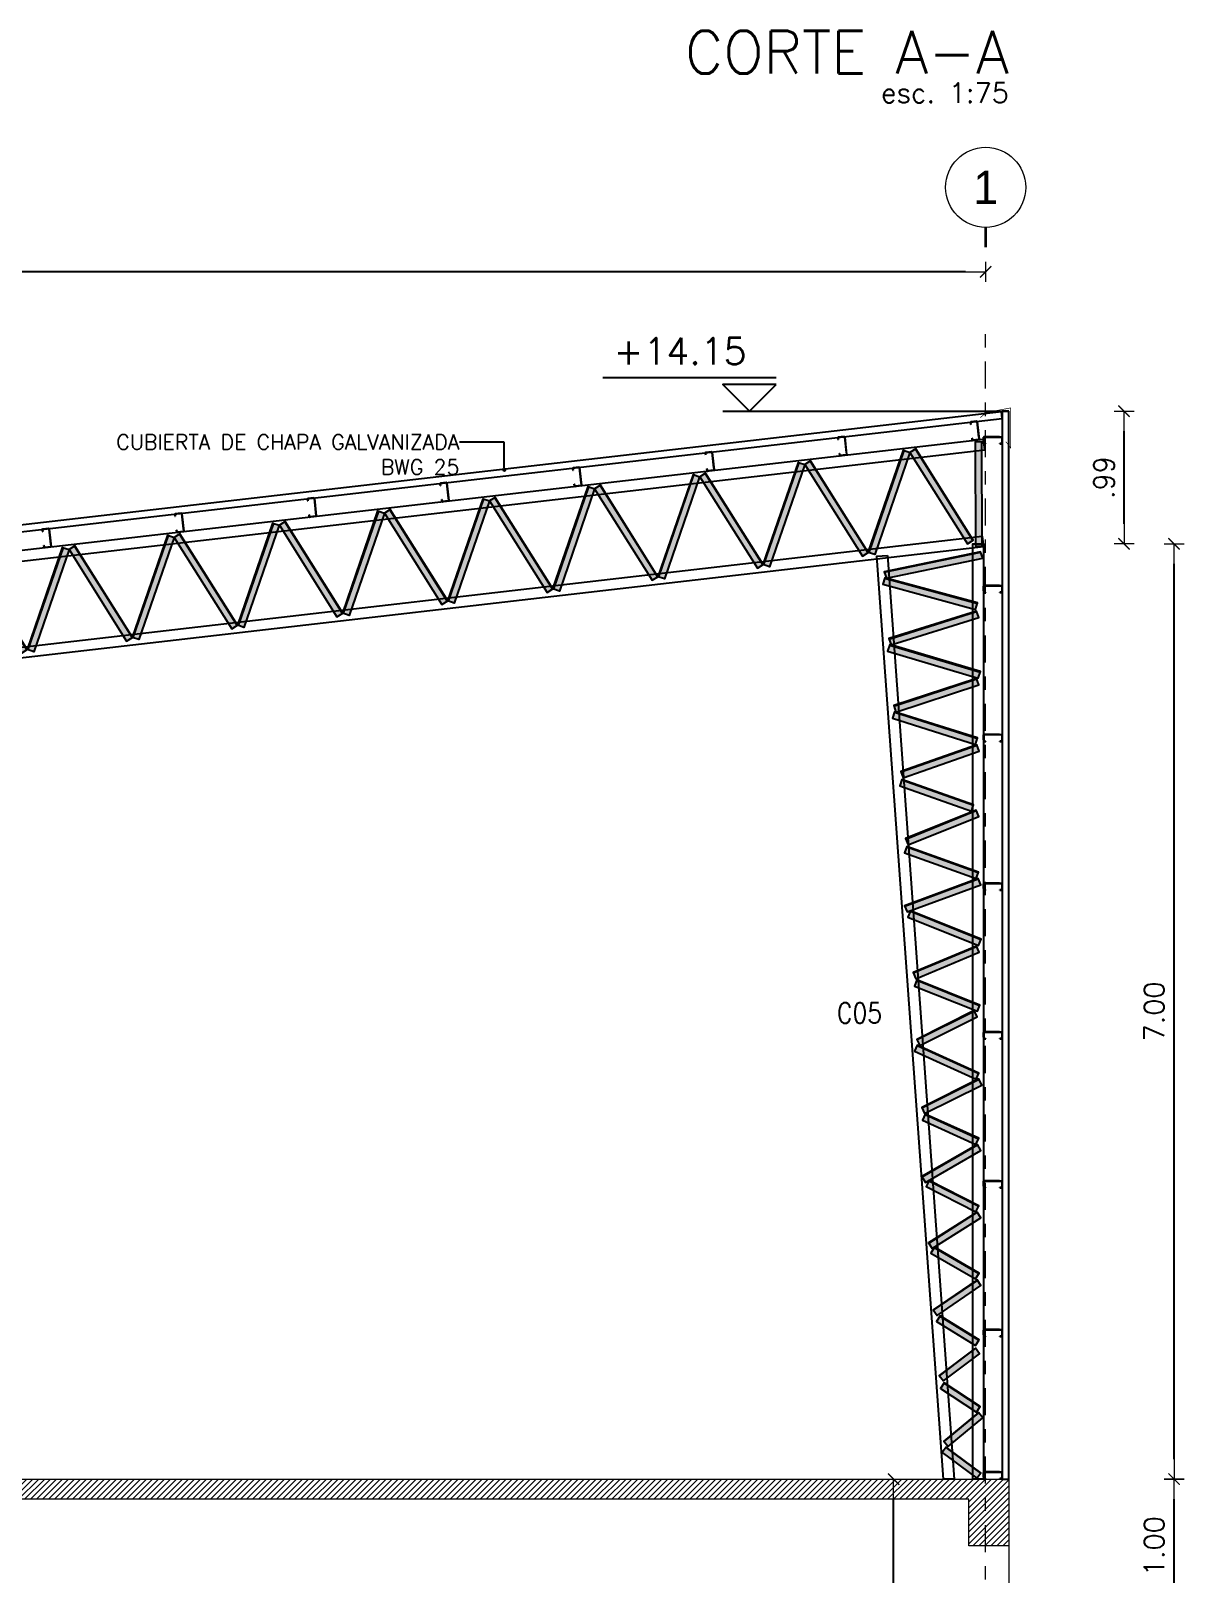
# Model space of a CAD drawing. Header units: metres. Extents: x 177 to 477, y -228 to -48.
# Drawn here: x 320.48 to 329.12, y -115.14 to -103.58 of the extents above; entities that cross this region are included whole.
import ezdxf
from ezdxf import colors
from ezdxf.entities.mleader import LeaderData, LeaderLine
from ezdxf.enums import TextEntityAlignment as Align
from ezdxf.math import Vec2, Vec3

# ---------------------------------------------------------------- set-up
doc = ezdxf.new("R2010")
doc.units = ezdxf.units.M
doc.linetypes.add('CYPE_RAYAPUNTO', pattern=[0.4125, 0.2025, -0.105, 0, -0.105])
for name, color, linetype in [('CHAPA', 6, 'Continuous'), ('ES-Perfil 01', 3, 'Continuous'), ('EST-VISTA 2', 3, 'Continuous'), ('EST-VISTA 3', 1, 'Continuous'), ('LEYENDAS', 160, 'Continuous')]:
    doc.layers.add(name, color=color, linetype=linetype)
for name, color, linetype, lineweight in [('COTAS', 160, 'Continuous', 0), ('EST_EJES', 160, 'Continuous', 0), ('H-EST', 251, 'Continuous', 0), ('OT_SECCION_EDIFICIO', 5, 'Continuous', 9)]:
    doc.layers.add(name, color=color, linetype=linetype, lineweight=lineweight)
doc.layers.add('H-BLANCO', color=7, linetype='Continuous', lineweight=0, true_color=0xffffff)
doc.styles.get("Standard").update_dxf_attribs({"font": 'romans.shx'})
doc.styles.add('TX-100', font='romans.shx', dxfattribs={"height": 0.16})
doc.styles.add('TX-LOCAL50', font='GOTHIC.TTF', dxfattribs={"height": 0.125})
doc.dimstyles.new('COTA_1-75', dxfattribs={"dimscale": 0.75, "dimtxt": 0.2, "dimasz": 0.2, "dimexe": 0, "dimexo": 0.7, "dimgap": 0.1, "dimtad": 1, "dimzin": 4, "dimdsep": 46, "dimtxsty": 'Standard', "dimblk1": 'COTA_N', "dimblk2": 'COTA_N', "dimsah": 1, "dimcen": 2, "dimse1": 1, "dimse2": 1, "dimclrd": 256, "dimclre": 256, "dimclrt": 256, "dimadec": 0, "dimazin": 0, "dimtfac": 1, "dimtix": 1, "dimtmove": 2, "dimatfit": 3, "dimldrblk": 'COTA_N', "dimfxl": 0, "dimtolj": 1, "dimtzin": 0, "dimarcsym": 0})

# ---------------------------------------------------------------- blocks, each defined once
blk = doc.blocks.new('160x60x20x2.5')
at = {"layer": 'ES-Perfil 01'}
for p, q in [((0, -0.075), (0, 0.075)), ((0, 0.056), (0, -0.075)), ((0.0025, -0.075), (0.0025, 0.075)), ((0.005, 0.08), (0.055, 0.08)), ((0.005, 0.0775), (0.055, 0.0775)), ((0.0575, 0.075), (0.0575, 0.06)), ((0.06, 0.06), (0.0575, 0.06)), ((0.06, 0.06), (0.06, 0.075)), ((0.06, 0.075), (0.06, 0.06)), ((0.005, -0.0775), (0.055, -0.0775)), ((0.005, -0.0775), (0.055, -0.0775)), ((0.046, -0.08), (0.005, -0.08)), ((0.005, -0.08), (0.055, -0.08)), ((0.0575, -0.075), (0.0575, -0.06)), ((0.0575, -0.075), (0.0575, -0.06)), ((0.0575, -0.075), (0.0575, -0.06)), ((0.06, -0.06), (0.0575, -0.06)), ((0.06, -0.075), (0.06, -0.06))]:
    blk.add_line(p, q, dxfattribs=at)
for centre, radius, start, end in [((0.005, 0.075), 0.005, 90, 180), ((0.005, 0.075), 0.0025, 90, 180), ((0.055, 0.075), 0.005, 0, 90), ((0.055, 0.075), 0.0025, 0, 90), ((0.005, -0.075), 0.005, 180, 270), ((0.005, -0.075), 0.0025, 180, 270), ((0.055, -0.075), 0.0025, 270, 0), ((0.055, -0.075), 0.005, 270, 0)]:
    blk.add_arc(centre, radius, start, end, dxfattribs=at)
blk = doc.blocks.new('VIGA RET')
at = {"layer": 'H-BLANCO'}
h = blk.add_hatch(color=256, dxfattribs=at)
h.dxf.hatch_style = 1
h.paths.add_polyline_path([(8.521, 0.01), (8.419, 0.79), (8.369, 0.783), (8.47, 0.003)])
h.paths.add_polyline_path([(8.191, 0.058), (8.315, 0.761), (8.365, 0.752), (8.241, 0.049)])
h.paths.add_polyline_path([(7.399, 0.058), (7.749, 0.788), (7.794, 0.766), (7.444, 0.036)])
h.paths.add_polyline_path([(8.191, 0.058), (7.841, 0.788), (7.795, 0.766), (8.145, 0.036)])
h.paths.add_polyline_path([(6.606, 0.058), (6.956, 0.788), (7.002, 0.766), (6.652, 0.036)])
h.paths.add_polyline_path([(7.398, 0.058), (7.048, 0.788), (7.002, 0.766), (7.352, 0.036)])
h.paths.add_polyline_path([(5.813, 0.058), (6.163, 0.788), (6.209, 0.766), (5.859, 0.036)])
h.paths.add_polyline_path([(6.605, 0.058), (6.255, 0.788), (6.209, 0.766), (6.559, 0.036)])
h.paths.add_polyline_path([(5.02, 0.058), (5.37, 0.788), (5.416, 0.766), (5.066, 0.036)])
h.paths.add_polyline_path([(5.812, 0.058), (5.462, 0.788), (5.417, 0.766), (5.767, 0.036)])
h.paths.add_polyline_path([(4.228, 0.058), (4.578, 0.788), (4.624, 0.766), (4.274, 0.036)])
h.paths.add_polyline_path([(5.02, 0.058), (4.67, 0.788), (4.624, 0.766), (4.974, 0.036)])
h.paths.add_polyline_path([(3.435, 0.058), (3.785, 0.788), (3.831, 0.766), (3.481, 0.036)])
h.paths.add_polyline_path([(4.227, 0.058), (3.877, 0.788), (3.831, 0.766), (4.181, 0.036)])
h.paths.add_polyline_path([(2.642, 0.058), (2.992, 0.788), (3.038, 0.766), (2.688, 0.036)])
h.paths.add_polyline_path([(3.434, 0.058), (3.084, 0.788), (3.038, 0.766), (3.388, 0.036)])
h.paths.add_polyline_path([(1.85, 0.058), (2.2, 0.788), (2.245, 0.766), (1.895, 0.036)])
h.paths.add_polyline_path([(2.641, 0.058), (2.291, 0.788), (2.246, 0.766), (2.596, 0.036)])
h.paths.add_polyline_path([(1.057, 0.058), (1.407, 0.788), (1.453, 0.766), (1.103, 0.036)])
h.paths.add_polyline_path([(1.849, 0.058), (1.499, 0.788), (1.453, 0.766), (1.803, 0.036)])
h.paths.add_polyline_path([(0.264, 0.058), (0.614, 0.788), (0.66, 0.766), (0.31, 0.036)])
h.paths.add_polyline_path([(1.056, 0.058), (0.706, 0.788), (0.66, 0.766), (1.01, 0.036)])
h.paths.add_polyline_path([(-0.529, 0.058), (-0.179, 0.788), (-0.133, 0.766), (-0.483, 0.036)])
h.paths.add_polyline_path([(0.263, 0.058), (-0.087, 0.788), (-0.133, 0.766), (0.217, 0.036)])
h.paths.add_polyline_path([(-1.321, 0.058), (-0.971, 0.788), (-0.926, 0.766), (-1.276, 0.036)])
h.paths.add_polyline_path([(-0.529, 0.058), (-0.879, 0.788), (-0.925, 0.766), (-0.575, 0.036)])
h.paths.add_polyline_path([(-2.114, 0.058), (-1.764, 0.788), (-1.718, 0.766), (-2.068, 0.036)])
h.paths.add_polyline_path([(-1.322, 0.058), (-1.672, 0.788), (-1.718, 0.766), (-1.368, 0.036)])
h.paths.add_polyline_path([(-2.907, 0.058), (-2.557, 0.788), (-2.511, 0.766), (-2.861, 0.036)])
h.paths.add_polyline_path([(-2.115, 0.058), (-2.465, 0.788), (-2.511, 0.766), (-2.161, 0.036)])
h.paths.add_polyline_path([(-3.7, 0.058), (-3.35, 0.788), (-3.304, 0.766), (-3.654, 0.036)])
h.paths.add_polyline_path([(-2.908, 0.058), (-3.258, 0.788), (-3.303, 0.766), (-2.953, 0.036)])
h.paths.add_polyline_path([(-4.492, 0.058), (-4.142, 0.788), (-4.096, 0.766), (-4.446, 0.036)])
h.paths.add_polyline_path([(-3.7, 0.058), (-4.05, 0.788), (-4.096, 0.766), (-3.746, 0.036)])
h.paths.add_polyline_path([(-5.285, 0.058), (-4.935, 0.788), (-4.889, 0.766), (-5.239, 0.036)])
h.paths.add_polyline_path([(-4.493, 0.058), (-4.843, 0.788), (-4.889, 0.766), (-4.539, 0.036)])
h.paths.add_polyline_path([(-6.078, 0.058), (-5.728, 0.788), (-5.682, 0.766), (-6.032, 0.036)])
h.paths.add_polyline_path([(-5.286, 0.058), (-5.636, 0.788), (-5.682, 0.766), (-5.332, 0.036)])
h.paths.add_polyline_path([(-6.87, 0.058), (-6.52, 0.788), (-6.475, 0.766), (-6.825, 0.036)])
h.paths.add_polyline_path([(-6.079, 0.058), (-6.429, 0.788), (-6.474, 0.766), (-6.124, 0.036)])
h.paths.add_polyline_path([(-7.663, 0.058), (-7.313, 0.788), (-7.267, 0.766), (-7.617, 0.036)])
h.paths.add_polyline_path([(-6.871, 0.058), (-7.221, 0.788), (-7.267, 0.766), (-6.917, 0.036)])
h.paths.add_polyline_path([(-8.456, 0.058), (-8.106, 0.788), (-8.06, 0.766), (-8.41, 0.036)])
h.paths.add_polyline_path([(-7.664, 0.058), (-8.014, 0.788), (-8.06, 0.766), (-7.71, 0.036)])
h.paths.add_polyline_path([(-8.518, 0.006), (-8.605, 0.782), (-8.554, 0.787), (-8.468, 0.012)])
at = {"layer": 'EST-VISTA 2', "color": 2}
for points in [[(-8.601, 0.782), (-8.515, 0.007), (-8.518, 0.006), (-8.605, 0.782)], [(-8.103, 0.786), (-8.453, 0.057), (-8.456, 0.058), (-8.106, 0.788)], [(-8.017, 0.786), (-7.667, 0.057), (-7.664, 0.058), (-8.014, 0.788)], [(-7.31, 0.786), (-7.66, 0.057), (-7.663, 0.058), (-7.313, 0.788)], [(-7.224, 0.786), (-6.874, 0.057), (-6.871, 0.058), (-7.221, 0.788)], [(-6.518, 0.786), (-6.868, 0.057), (-6.87, 0.058), (-6.52, 0.788)], [(-6.431, 0.786), (-6.081, 0.057), (-6.079, 0.058), (-6.429, 0.788)], [(-5.725, 0.786), (-6.075, 0.057), (-6.078, 0.058), (-5.728, 0.788)], [(-5.639, 0.786), (-5.289, 0.057), (-5.286, 0.058), (-5.636, 0.788)], [(-4.932, 0.786), (-5.282, 0.057), (-5.285, 0.058), (-4.935, 0.788)], [(-4.846, 0.786), (-4.496, 0.057), (-4.493, 0.058), (-4.843, 0.788)], [(-4.139, 0.786), (-4.489, 0.057), (-4.492, 0.058), (-4.142, 0.788)], [(-4.053, 0.786), (-3.703, 0.057), (-3.7, 0.058), (-4.05, 0.788)], [(-3.347, 0.786), (-3.697, 0.057), (-3.7, 0.058), (-3.35, 0.788)], [(-3.261, 0.786), (-2.911, 0.057), (-2.908, 0.058), (-3.258, 0.788)], [(-2.554, 0.786), (-2.904, 0.057), (-2.907, 0.058), (-2.557, 0.788)], [(-2.468, 0.786), (-2.118, 0.057), (-2.115, 0.058), (-2.465, 0.788)], [(-1.761, 0.786), (-2.111, 0.057), (-2.114, 0.058), (-1.764, 0.788)], [(-1.675, 0.786), (-1.325, 0.057), (-1.322, 0.058), (-1.672, 0.788)], [(-0.968, 0.786), (-1.318, 0.057), (-1.321, 0.058), (-0.971, 0.788)], [(-0.882, 0.786), (-0.532, 0.057), (-0.529, 0.058), (-0.879, 0.788)], [(-0.176, 0.786), (-0.526, 0.057), (-0.529, 0.058), (-0.179, 0.788)], [(-0.09, 0.786), (0.26, 0.057), (0.263, 0.058), (-0.087, 0.788)], [(0.617, 0.786), (0.267, 0.057), (0.264, 0.058), (0.614, 0.788)], [(0.703, 0.786), (1.053, 0.057), (1.056, 0.058), (0.706, 0.788)], [(1.41, 0.786), (1.06, 0.057), (1.057, 0.058), (1.407, 0.788)], [(1.496, 0.786), (1.846, 0.057), (1.849, 0.058), (1.499, 0.788)], [(2.202, 0.786), (1.852, 0.057), (1.85, 0.058), (2.2, 0.788)], [(2.289, 0.786), (2.639, 0.057), (2.641, 0.058), (2.291, 0.788)], [(2.995, 0.786), (2.645, 0.057), (2.642, 0.058), (2.992, 0.788)], [(3.081, 0.786), (3.431, 0.057), (3.434, 0.058), (3.084, 0.788)], [(3.788, 0.786), (3.438, 0.057), (3.435, 0.058), (3.785, 0.788)], [(3.874, 0.786), (4.224, 0.057), (4.227, 0.058), (3.877, 0.788)], [(4.581, 0.786), (4.231, 0.057), (4.228, 0.058), (4.578, 0.788)], [(4.667, 0.786), (5.017, 0.057), (5.02, 0.058), (4.67, 0.788)], [(5.373, 0.786), (5.023, 0.057), (5.02, 0.058), (5.37, 0.788)], [(5.459, 0.786), (5.809, 0.057), (5.812, 0.058), (5.462, 0.788)], [(6.166, 0.786), (5.816, 0.057), (5.813, 0.058), (6.163, 0.788)], [(6.252, 0.786), (6.602, 0.057), (6.605, 0.058), (6.255, 0.788)], [(6.959, 0.786), (6.609, 0.057), (6.606, 0.058), (6.956, 0.788)], [(7.045, 0.786), (7.395, 0.057), (7.398, 0.058), (7.048, 0.788)], [(7.752, 0.786), (7.402, 0.057), (7.399, 0.058), (7.749, 0.788)], [(7.838, 0.786), (8.188, 0.057), (8.191, 0.058), (7.841, 0.788)], [(8.319, 0.761), (8.195, 0.058), (8.191, 0.058), (8.315, 0.761)], [(8.416, 0.789), (8.518, 0.01), (8.521, 0.01), (8.419, 0.79)]]:
    blk.add_lwpolyline(points, close=True, dxfattribs=at)
at = {"layer": 'EST-VISTA 3'}
for points in [[(-8.619, 0.8), (8.434, 0.8), (8.434, 0.72), (-8.619, 0.72)], [(-8.518, 0.006), (-8.605, 0.782), (-8.554, 0.787), (-8.468, 0.012)], [(-8.456, 0.058), (-8.106, 0.788), (-8.06, 0.766), (-8.41, 0.036)], [(-7.664, 0.058), (-8.014, 0.788), (-8.06, 0.766), (-7.71, 0.036)], [(-7.663, 0.058), (-7.313, 0.788), (-7.267, 0.766), (-7.617, 0.036)], [(-6.871, 0.058), (-7.221, 0.788), (-7.267, 0.766), (-6.917, 0.036)], [(-6.87, 0.058), (-6.52, 0.788), (-6.475, 0.766), (-6.825, 0.036)], [(-6.079, 0.058), (-6.429, 0.788), (-6.474, 0.766), (-6.124, 0.036)], [(-6.078, 0.058), (-5.728, 0.788), (-5.682, 0.766), (-6.032, 0.036)], [(-5.286, 0.058), (-5.636, 0.788), (-5.682, 0.766), (-5.332, 0.036)], [(-5.285, 0.058), (-4.935, 0.788), (-4.889, 0.766), (-5.239, 0.036)], [(-4.493, 0.058), (-4.843, 0.788), (-4.889, 0.766), (-4.539, 0.036)], [(-4.492, 0.058), (-4.142, 0.788), (-4.096, 0.766), (-4.446, 0.036)], [(-3.7, 0.058), (-4.05, 0.788), (-4.096, 0.766), (-3.746, 0.036)], [(-3.7, 0.058), (-3.35, 0.788), (-3.304, 0.766), (-3.654, 0.036)], [(-2.908, 0.058), (-3.258, 0.788), (-3.303, 0.766), (-2.953, 0.036)], [(-2.907, 0.058), (-2.557, 0.788), (-2.511, 0.766), (-2.861, 0.036)], [(-2.115, 0.058), (-2.465, 0.788), (-2.511, 0.766), (-2.161, 0.036)], [(-2.114, 0.058), (-1.764, 0.788), (-1.718, 0.766), (-2.068, 0.036)], [(-1.322, 0.058), (-1.672, 0.788), (-1.718, 0.766), (-1.368, 0.036)], [(-1.321, 0.058), (-0.971, 0.788), (-0.926, 0.766), (-1.276, 0.036)], [(-0.529, 0.058), (-0.879, 0.788), (-0.925, 0.766), (-0.575, 0.036)], [(-0.529, 0.058), (-0.179, 0.788), (-0.133, 0.766), (-0.483, 0.036)], [(0.263, 0.058), (-0.087, 0.788), (-0.133, 0.766), (0.217, 0.036)], [(0.264, 0.058), (0.614, 0.788), (0.66, 0.766), (0.31, 0.036)], [(1.056, 0.058), (0.706, 0.788), (0.66, 0.766), (1.01, 0.036)], [(1.057, 0.058), (1.407, 0.788), (1.453, 0.766), (1.103, 0.036)], [(1.849, 0.058), (1.499, 0.788), (1.453, 0.766), (1.803, 0.036)], [(1.85, 0.058), (2.2, 0.788), (2.245, 0.766), (1.895, 0.036)], [(2.641, 0.058), (2.291, 0.788), (2.246, 0.766), (2.596, 0.036)], [(2.642, 0.058), (2.992, 0.788), (3.038, 0.766), (2.688, 0.036)], [(3.434, 0.058), (3.084, 0.788), (3.038, 0.766), (3.388, 0.036)], [(3.435, 0.058), (3.785, 0.788), (3.831, 0.766), (3.481, 0.036)], [(4.227, 0.058), (3.877, 0.788), (3.831, 0.766), (4.181, 0.036)], [(4.228, 0.058), (4.578, 0.788), (4.624, 0.766), (4.274, 0.036)], [(5.02, 0.058), (4.67, 0.788), (4.624, 0.766), (4.974, 0.036)], [(5.02, 0.058), (5.37, 0.788), (5.416, 0.766), (5.066, 0.036)], [(5.812, 0.058), (5.462, 0.788), (5.417, 0.766), (5.767, 0.036)], [(5.813, 0.058), (6.163, 0.788), (6.209, 0.766), (5.859, 0.036)], [(6.605, 0.058), (6.255, 0.788), (6.209, 0.766), (6.559, 0.036)], [(6.606, 0.058), (6.956, 0.788), (7.002, 0.766), (6.652, 0.036)], [(7.398, 0.058), (7.048, 0.788), (7.002, 0.766), (7.352, 0.036)], [(7.399, 0.058), (7.749, 0.788), (7.794, 0.766), (7.444, 0.036)], [(8.191, 0.058), (7.841, 0.788), (7.795, 0.766), (8.145, 0.036)], [(8.191, 0.058), (8.315, 0.761), (8.365, 0.752), (8.241, 0.049)], [(8.521, 0.01), (8.419, 0.79), (8.369, 0.783), (8.47, 0.003)], [(-8.526, 0), (8.526, 0), (8.526, 0.08), (-8.526, 0.08)]]:
    blk.add_lwpolyline(points, close=True, dxfattribs=at)
blk = doc.blocks.new('col ret alta')
at = {"layer": 'H-BLANCO'}
h = blk.add_hatch(color=256, dxfattribs=at)
h.dxf.hatch_style = 1
h.paths.add_polyline_path([(0.594, 6.792), (-0.129, 6.941), (-0.128, 6.944), (0.595, 6.795)])
h.paths.add_polyline_path([(-0.128, 6.944), (0.595, 6.795), (0.578, 6.747), (-0.145, 6.896)])
h.paths.add_polyline_path([(0.591, 6.747), (-0.104, 6.558), (-0.105, 6.561), (0.59, 6.75)], flags=17)
h.paths.add_polyline_path([(-0.105, 6.561), (0.59, 6.75), (0.605, 6.701), (-0.089, 6.512)])
h.paths.add_polyline_path([(0.558, 6.291), (-0.098, 6.497), (-0.097, 6.5), (0.559, 6.294)])
h.paths.add_polyline_path([(-0.097, 6.5), (0.559, 6.294), (0.542, 6.247), (-0.114, 6.453)])
h.paths.add_polyline_path([(0.554, 6.246), (-0.126, 6.044), (-0.127, 6.047), (0.553, 6.249)], flags=17)
h.paths.add_polyline_path([(-0.127, 6.047), (0.553, 6.249), (0.569, 6.201), (-0.111, 5.998)])
h.paths.add_polyline_path([(0.522, 5.789), (-0.099, 5.993), (-0.098, 5.996), (0.523, 5.792)])
h.paths.add_polyline_path([(-0.098, 5.996), (0.523, 5.792), (0.506, 5.744), (-0.115, 5.948)])
h.paths.add_polyline_path([(0.518, 5.743), (-0.104, 5.547), (-0.105, 5.55), (0.517, 5.746)], flags=17)
h.paths.add_polyline_path([(-0.105, 5.55), (0.517, 5.746), (0.533, 5.698), (-0.09, 5.502)])
h.paths.add_polyline_path([(0.468, 5.296), (-0.103, 5.495), (-0.101, 5.499), (0.469, 5.299)])
h.paths.add_polyline_path([(-0.101, 5.499), (0.469, 5.299), (0.452, 5.251), (-0.118, 5.451)])
h.paths.add_polyline_path([(0.462, 5.237), (-0.075, 5.046), (-0.076, 5.049), (0.461, 5.24)], flags=17)
h.paths.add_polyline_path([(-0.076, 5.049), (0.461, 5.24), (0.478, 5.192), (-0.059, 5.001)])
h.paths.add_polyline_path([(0.433, 4.793), (-0.096, 5.006), (-0.095, 5.009), (0.434, 4.796)])
h.paths.add_polyline_path([(-0.095, 5.009), (0.434, 4.796), (0.415, 4.749), (-0.114, 4.962)])
h.paths.add_polyline_path([(0.425, 4.734), (-0.111, 4.543), (-0.113, 4.546), (0.424, 4.737)], flags=17)
h.paths.add_polyline_path([(-0.113, 4.546), (0.424, 4.737), (0.441, 4.689), (-0.095, 4.498)])
h.paths.add_polyline_path([(0.44, 4.291), (-0.111, 4.494), (-0.11, 4.497), (0.441, 4.294)])
h.paths.add_polyline_path([(-0.11, 4.497), (0.441, 4.294), (0.422, 4.247), (-0.129, 4.45)])
h.paths.add_polyline_path([(0.398, 4.253), (-0.131, 4.041), (-0.132, 4.044), (0.397, 4.256)], flags=17)
h.paths.add_polyline_path([(-0.132, 4.044), (0.397, 4.256), (0.416, 4.209), (-0.113, 3.997)])
h.paths.add_polyline_path([(0.377, 3.79), (-0.098, 3.989), (-0.097, 3.992), (0.378, 3.793)])
h.paths.add_polyline_path([(-0.097, 3.992), (0.378, 3.793), (0.358, 3.746), (-0.117, 3.946)])
h.paths.add_polyline_path([(0.35, 3.737), (-0.121, 3.547), (-0.123, 3.55), (0.349, 3.739)], flags=17)
h.paths.add_polyline_path([(-0.123, 3.55), (0.349, 3.739), (0.368, 3.692), (-0.104, 3.503)])
h.paths.add_polyline_path([(0.348, 3.291), (-0.081, 3.505), (-0.079, 3.508), (0.35, 3.293)])
h.paths.add_polyline_path([(-0.079, 3.508), (0.35, 3.293), (0.327, 3.248), (-0.102, 3.462)])
h.paths.add_polyline_path([(0.348, 3.247), (-0.115, 3.037), (-0.116, 3.04), (0.347, 3.25)], flags=17)
h.paths.add_polyline_path([(-0.116, 3.04), (0.347, 3.25), (0.368, 3.204), (-0.095, 2.994)])
h.paths.add_polyline_path([(0.312, 2.78), (-0.117, 2.994), (-0.116, 2.997), (0.313, 2.783)])
h.paths.add_polyline_path([(-0.116, 2.997), (0.313, 2.783), (0.291, 2.737), (-0.138, 2.951)])
h.paths.add_polyline_path([(0.287, 2.73), (-0.113, 2.549), (-0.114, 2.552), (0.286, 2.733)], flags=17)
h.paths.add_polyline_path([(-0.114, 2.552), (0.286, 2.733), (0.307, 2.687), (-0.093, 2.505)])
h.paths.add_polyline_path([(0.309, 2.263), (-0.106, 2.502), (-0.105, 2.505), (0.311, 2.266)])
h.paths.add_polyline_path([(-0.105, 2.505), (0.311, 2.266), (0.285, 2.222), (-0.13, 2.461)])
h.paths.add_polyline_path([(0.259, 2.233), (-0.114, 2.043), (-0.115, 2.046), (0.257, 2.236)], flags=17)
h.paths.add_polyline_path([(-0.115, 2.046), (0.257, 2.236), (0.28, 2.19), (-0.092, 2.001)])
h.paths.add_polyline_path([(0.26, 1.768), (-0.103, 1.998), (-0.102, 2), (0.262, 1.77)])
h.paths.add_polyline_path([(-0.102, 2), (0.262, 1.77), (0.235, 1.727), (-0.129, 1.957)])
h.paths.add_polyline_path([(0.22, 1.734), (-0.115, 1.54), (-0.117, 1.543), (0.218, 1.737)], flags=17)
h.paths.add_polyline_path([(-0.117, 1.543), (0.218, 1.737), (0.244, 1.693), (-0.091, 1.499)])
h.paths.add_polyline_path([(0.224, 1.265), (-0.105, 1.488), (-0.103, 1.491), (0.226, 1.268)])
h.paths.add_polyline_path([(-0.103, 1.491), (0.226, 1.268), (0.198, 1.226), (-0.131, 1.449)])
h.paths.add_polyline_path([(0.177, 1.22), (-0.116, 1.041), (-0.117, 1.044), (0.176, 1.223)], flags=17)
h.paths.add_polyline_path([(-0.117, 1.044), (0.176, 1.223), (0.202, 1.179), (-0.091, 1)])
h.paths.add_polyline_path([(0.179, 0.774), (-0.091, 0.977), (-0.089, 0.98), (0.181, 0.777)])
h.paths.add_polyline_path([(-0.089, 0.98), (0.181, 0.777), (0.151, 0.736), (-0.119, 0.939)])
h.paths.add_polyline_path([(0.146, 0.718), (-0.124, 0.54), (-0.126, 0.543), (0.144, 0.721)], flags=17)
h.paths.add_polyline_path([(-0.126, 0.543), (0.144, 0.721), (0.172, 0.678), (-0.098, 0.501)])
h.paths.add_polyline_path([(0.146, 0.281), (-0.114, 0.496), (-0.112, 0.498), (0.148, 0.283)])
h.paths.add_polyline_path([(-0.112, 0.498), (0.148, 0.283), (0.115, 0.244), (-0.145, 0.459)])
h.paths.add_polyline_path([(0.132, 0.236), (-0.128, 0.044), (-0.129, 0.046), (0.13, 0.239)])
h.paths.add_polyline_path([(-0.129, 0.046), (0.13, 0.239), (0.16, 0.198), (-0.099, 0.006)])
blk.add_line((0.166, 0.757), (0.166, 0.757))
at = {"layer": 'EST-VISTA 2', "color": 2}
for points in [[(0.594, 6.792), (-0.129, 6.941), (-0.128, 6.944), (0.595, 6.795)], [(0.591, 6.747), (-0.104, 6.558), (-0.105, 6.561), (0.59, 6.75)], [(0.558, 6.291), (-0.098, 6.497), (-0.097, 6.5), (0.559, 6.294)], [(0.554, 6.246), (-0.126, 6.044), (-0.127, 6.047), (0.553, 6.249)], [(0.522, 5.789), (-0.099, 5.993), (-0.098, 5.996), (0.523, 5.792)], [(0.518, 5.743), (-0.104, 5.547), (-0.105, 5.55), (0.517, 5.746)], [(0.468, 5.296), (-0.103, 5.495), (-0.101, 5.499), (0.469, 5.299)], [(0.462, 5.237), (-0.075, 5.046), (-0.076, 5.049), (0.461, 5.24)], [(0.433, 4.793), (-0.096, 5.006), (-0.095, 5.009), (0.434, 4.796)], [(0.425, 4.734), (-0.111, 4.543), (-0.113, 4.546), (0.424, 4.737)], [(0.44, 4.291), (-0.111, 4.494), (-0.11, 4.497), (0.441, 4.294)], [(0.398, 4.253), (-0.131, 4.041), (-0.132, 4.044), (0.397, 4.256)], [(0.377, 3.79), (-0.098, 3.989), (-0.097, 3.992), (0.378, 3.793)], [(0.35, 3.737), (-0.121, 3.547), (-0.123, 3.55), (0.349, 3.739)], [(0.348, 3.291), (-0.081, 3.505), (-0.079, 3.508), (0.35, 3.293)], [(0.348, 3.247), (-0.115, 3.037), (-0.116, 3.04), (0.347, 3.25)], [(0.312, 2.78), (-0.117, 2.994), (-0.116, 2.997), (0.313, 2.783)], [(0.287, 2.73), (-0.113, 2.549), (-0.114, 2.552), (0.286, 2.733)], [(0.309, 2.263), (-0.106, 2.502), (-0.105, 2.505), (0.311, 2.266)], [(0.259, 2.233), (-0.114, 2.043), (-0.115, 2.046), (0.257, 2.236)], [(0.26, 1.768), (-0.103, 1.998), (-0.102, 2), (0.262, 1.77)], [(0.22, 1.734), (-0.115, 1.54), (-0.117, 1.543), (0.218, 1.737)], [(0.224, 1.265), (-0.105, 1.488), (-0.103, 1.491), (0.226, 1.268)], [(0.177, 1.22), (-0.116, 1.041), (-0.117, 1.044), (0.176, 1.223)], [(0.179, 0.774), (-0.091, 0.977), (-0.089, 0.98), (0.181, 0.777)], [(0.146, 0.718), (-0.124, 0.54), (-0.126, 0.543), (0.144, 0.721)], [(0.146, 0.281), (-0.114, 0.496), (-0.112, 0.498), (0.148, 0.283)], [(0.132, 0.236), (-0.128, 0.044), (-0.129, 0.046), (0.13, 0.239)]]:
    blk.add_lwpolyline(points, close=True, dxfattribs=at)
at = {"layer": 'EST-VISTA 3'}
for points in [[(-0.15, 7.003), (-0.15, 0), (-0.07, 0), (-0.07, 7.003)], [(-0.128, 6.944), (0.595, 6.795), (0.578, 6.747), (-0.145, 6.896)], [(0.57, 6.917), (0.07, 0), (0.15, 0), (0.65, 6.911)], [(-0.105, 6.561), (0.59, 6.75), (0.605, 6.701), (-0.089, 6.512)], [(-0.097, 6.5), (0.559, 6.294), (0.542, 6.247), (-0.114, 6.453)], [(-0.127, 6.047), (0.553, 6.249), (0.569, 6.201), (-0.111, 5.998)], [(-0.098, 5.996), (0.523, 5.792), (0.506, 5.744), (-0.115, 5.948)], [(-0.105, 5.55), (0.517, 5.746), (0.533, 5.698), (-0.09, 5.502)], [(-0.101, 5.499), (0.469, 5.299), (0.452, 5.251), (-0.118, 5.451)], [(-0.076, 5.049), (0.461, 5.24), (0.478, 5.192), (-0.059, 5.001)], [(-0.095, 5.009), (0.434, 4.796), (0.415, 4.749), (-0.114, 4.962)], [(-0.113, 4.546), (0.424, 4.737), (0.441, 4.689), (-0.095, 4.498)], [(-0.11, 4.497), (0.441, 4.294), (0.422, 4.247), (-0.129, 4.45)], [(-0.132, 4.044), (0.397, 4.256), (0.416, 4.209), (-0.113, 3.997)], [(-0.097, 3.992), (0.378, 3.793), (0.358, 3.746), (-0.117, 3.946)], [(-0.123, 3.55), (0.349, 3.739), (0.368, 3.692), (-0.104, 3.503)], [(-0.079, 3.508), (0.35, 3.293), (0.327, 3.248), (-0.102, 3.462)], [(-0.116, 3.04), (0.347, 3.25), (0.368, 3.204), (-0.095, 2.994)], [(-0.116, 2.997), (0.313, 2.783), (0.291, 2.737), (-0.138, 2.951)], [(-0.114, 2.552), (0.286, 2.733), (0.307, 2.687), (-0.093, 2.505)], [(-0.105, 2.505), (0.311, 2.266), (0.285, 2.222), (-0.13, 2.461)], [(-0.115, 2.046), (0.257, 2.236), (0.28, 2.19), (-0.092, 2.001)], [(-0.102, 2), (0.262, 1.77), (0.235, 1.727), (-0.129, 1.957)], [(-0.117, 1.543), (0.218, 1.737), (0.244, 1.693), (-0.091, 1.499)], [(-0.103, 1.491), (0.226, 1.268), (0.198, 1.226), (-0.131, 1.449)], [(-0.117, 1.044), (0.176, 1.223), (0.202, 1.179), (-0.091, 1)], [(-0.089, 0.98), (0.181, 0.777), (0.151, 0.736), (-0.119, 0.939)], [(-0.126, 0.543), (0.144, 0.721), (0.172, 0.678), (-0.098, 0.501)], [(-0.112, 0.498), (0.148, 0.283), (0.115, 0.244), (-0.145, 0.459)], [(-0.129, 0.046), (0.13, 0.239), (0.16, 0.198), (-0.099, 0.006)]]:
    blk.add_lwpolyline(points, close=True, dxfattribs=at)
blk = doc.blocks.new('*U555')
at = {"layer": 'ES-Perfil 01', "xscale": -0.875, "yscale": 0.8749999999999999, "zscale": 0.875, "rotation": 180.2393441760332}
blk.add_blockref('160x60x20x2.5', (-0.026, 0), dxfattribs=at)
blk = doc.blocks.new('*U556')
at = {"color": 0, "linetype": 'ByBlock', "lineweight": -2, "transparency": 16777216}
for p in [(0, 0), (1, 0), (2, 0), (3, 0), (4, 0), (5, 0), (6, 0), (7, 0), (8, 0), (9, 0), (10, 0), (11, 0), (12, 0), (13, 0), (14, 0), (15, 0), (16, 0)]:
    blk.add_blockref('*U555', p, dxfattribs=at)
blk = doc.blocks.new('*U558')
at = {"layer": 'CHAPA'}
blk.add_lwpolyline([(0, 16.868), (0.05, 16.868), (0.05, 0), (0, 0)], close=True, dxfattribs=at)
blk = doc.blocks.new('*U596')
at = {"layer": 'CHAPA'}
blk.add_lwpolyline([(0, 7.997), (0.05, 7.997), (0.05, 0), (0, 0)], close=True, dxfattribs=at)
blk = doc.blocks.new('_Dot')
at = {"color": 0, "linetype": 'ByBlock', "lineweight": -2}
blk.add_line((-0.5, 0), (-1, 0), dxfattribs=at)
at = {"color": 0, "linetype": 'ByBlock', "const_width": 0.5}
blk.add_lwpolyline([(-0.25, 0, 1), (0.25, 0, 1)], format="xyb", close=True, dxfattribs=at)
blk = doc.blocks.new('COTA NIVEL CORTE 100')
blk.add_line((0.4, 0.25), (1.7, 0.25))
for points in [[(0.4, 0.2), (0.8, 0.2), (0.6, 0), (0.4, 0.2)], [(0.8, 0), (0, 0)]]:
    blk.add_lwpolyline(points)
at = {"style": 'TX-100', "width": 0.98}
blk.add_attdef('COTA', text='', height=0.2, dxfattribs=at).set_placement((1.7, 0.35), align=Align.RIGHT)
blk = doc.blocks.new('COTA_N')
for p, q in [((-1, 0), (0, 0)), ((0, 0.5), (0, -0.5))]:
    blk.add_line(p, q)
at = {"const_width": 0.065}
blk.add_lwpolyline([(0.141, 0.141), (0.283, 0.283), (0, 0), (-0.141, -0.141), (-0.283, -0.283)], dxfattribs=at)
blk = doc.blocks.new('*D599')
at = {"layer": 'COTAS', "lineweight": -2, "transparency": 16777216}
blk.add_line((327.479, -105.383), (310.807, -105.383), dxfattribs=at)
at = {"layer": 'Defpoints', "color": 0, "transparency": 16777216}
for p in [(310.657, -105.383), (310.657, -105.788), (327.629, -105.788)]:
    blk.add_point(p, dxfattribs=at)
at = {"layer": 'COTAS', "lineweight": -2, "transparency": 16777216, "xscale": 0.15, "yscale": 0.15, "zscale": 0.15}
for p, rotation in [((310.657, -105.383), 179.9999999999995), ((327.629, -105.383), 359.9999999999995)]:
    blk.add_blockref('COTA_N', p, dxfattribs=dict(at, rotation=rotation))
at = {"layer": 'COTAS', "transparency": 16777216, "insert": (319.143, -105.233), "char_height": 0.15, "attachment_point": 5}
blk.add_mtext('\\A1;16.97', dxfattribs=at)
blk = doc.blocks.new('*D601')
at = {"layer": 'COTAS', "lineweight": -2, "transparency": 16777216}
blk.add_line((326.94, -120.588), (326.94, -114.574), dxfattribs=at)
at = {"layer": 'Defpoints', "color": 0, "transparency": 16777216}
for p in [(326.94, -114.424), (327.803, -114.424), (310.483, -120.738)]:
    blk.add_point(p, dxfattribs=at)
at = {"layer": 'COTAS', "lineweight": -2, "transparency": 16777216, "xscale": 0.15, "yscale": 0.15, "zscale": 0.15}
for p, rotation in [((326.94, -114.424), 90), ((326.94, -120.738), 270)]:
    blk.add_blockref('COTA_N', p, dxfattribs=dict(at, rotation=rotation))
at = {"layer": 'COTAS', "transparency": 16777216, "insert": (326.79, -117.581), "char_height": 0.15, "attachment_point": 5, "rotation": 90}
blk.add_mtext('\\A1;6.31', dxfattribs=at)
blk = doc.blocks.new('*D602')
at = {"layer": 'COTAS', "lineweight": -2, "transparency": 16777216}
blk.add_line((329.041, -114.274), (329.041, -107.57), dxfattribs=at)
at = {"layer": 'Defpoints', "color": 0, "transparency": 16777216}
for p in [(327.613, -107.42), (329.041, -107.42), (327.803, -114.424)]:
    blk.add_point(p, dxfattribs=at)
at = {"layer": 'COTAS', "lineweight": -2, "transparency": 16777216, "xscale": 0.15, "yscale": 0.15, "zscale": 0.15}
for p, rotation in [((329.041, -107.42), 90), ((329.041, -114.424), 270)]:
    blk.add_blockref('COTA_N', p, dxfattribs=dict(at, rotation=rotation))
at = {"layer": 'COTAS', "transparency": 16777216, "insert": (328.891, -110.922), "char_height": 0.15, "attachment_point": 5, "rotation": 90}
blk.add_mtext('\\A1;7.00', dxfattribs=at)
blk = doc.blocks.new('*D603')
at = {"layer": 'COTAS', "lineweight": -2, "transparency": 16777216}
blk.add_line((328.666, -107.27), (328.666, -106.577), dxfattribs=at)
at = {"layer": 'Defpoints', "color": 0, "transparency": 16777216}
for p in [(327.803, -106.427), (328.666, -106.427), (327.613, -107.42)]:
    blk.add_point(p, dxfattribs=at)
at = {"layer": 'COTAS', "lineweight": -2, "transparency": 16777216, "xscale": 0.15, "yscale": 0.15, "zscale": 0.15}
for p, rotation in [((328.666, -106.427), 90), ((328.666, -107.42), 270)]:
    blk.add_blockref('COTA_N', p, dxfattribs=dict(at, rotation=rotation))
at = {"layer": 'COTAS', "transparency": 16777216, "insert": (328.516, -106.924), "char_height": 0.15, "attachment_point": 5, "rotation": 90}
blk.add_mtext('\\A1;.99', dxfattribs=at)
blk = doc.blocks.new('SIMB EJE EST VER 50')
at = {"const_width": 0.01}
blk.add_lwpolyline([(0, 0.075), (0, 0)], dxfattribs=at)
blk.add_circle((0, 0.225), 0.15)
at = {"style": 'TX-LOCAL50', "width": 0.98}
blk.add_attdef('EJE', text='', height=0.125, dxfattribs=at).set_placement((0, 0.1625), align=Align.CENTER)
blk = doc.blocks.new('*D705')
at = {"layer": 'COTAS', "lineweight": -2, "transparency": 16777216}
blk.add_line((329.041, -115.279), (329.041, -114.574), dxfattribs=at)
at = {"layer": 'Defpoints', "color": 0, "transparency": 16777216}
for p in [(327.455, -114.424), (329.041, -114.424), (327.455, -115.429)]:
    blk.add_point(p, dxfattribs=at)
at = {"layer": 'COTAS', "lineweight": -2, "transparency": 16777216, "xscale": 0.15, "yscale": 0.15, "zscale": 0.15}
for p, rotation in [((329.041, -114.424), 90), ((329.041, -115.429), 270)]:
    blk.add_blockref('COTA_N', p, dxfattribs=dict(at, rotation=rotation))
at = {"layer": 'COTAS', "transparency": 16777216, "insert": (328.891, -114.926), "char_height": 0.15, "attachment_point": 5, "rotation": 90}
blk.add_mtext('\\A1;1.00', dxfattribs=at)

msp = doc.modelspace()

# ---------------------------------------------------------------- hatches: boundary and pattern name
at = {"layer": 'H-EST'}
h = msp.add_hatch(dxfattribs=at)
h.set_pattern_fill('ANSI31', color=256, scale=0.01)
h.paths.add_polyline_path([(318.9932149, -114.574279), (310.7831863, -114.574279), (310.7831863, -114.9243148), (310.4831863, -114.9243148), (310.4831863, -114.4243148), (327.8032435, -114.4243148), (327.8032435, -114.9243148), (327.5032435, -114.9243148), (327.5032435, -114.574279), (319.2932149, -114.574279), (319.2932149, -114.9243148), (318.9932149, -114.9243148)])

# ---------------------------------------------------------------- linework, layer by layer
at = {"layer": 'CHAPA', "const_width": 0.005}
msp.add_lwpolyline([(327.7808726, -106.6552375), (327.8165776, -106.7017781), (327.8165776, -106.4023639), (327.6384177, -106.4353133), (327.5874711, -106.4752504)], dxfattribs=at)
at = {"layer": 'EST_EJES', "linetype": 'CYPE_RAYAPUNTO'}
msp.add_line((327.6292476, -124.7077694), (327.6292476, -105.7880044), dxfattribs=at)
at = {"layer": 'LEYENDAS', "linetype": 'ByBlock', "ltscale": 0.5}
msp.add_line((326.4609888, -106.4272029), (327.8032435, -106.4272029), dxfattribs=at)
at = {"layer": 'OT_SECCION_EDIFICIO'}
msp.add_lwpolyline([(318.9932149, -114.574279), (310.7831863, -114.574279), (310.7831863, -114.9243148), (310.4831863, -114.9243148), (310.4831863, -114.4243148), (327.8032435, -114.4243148), (327.8032435, -114.9243148), (327.5032435, -114.9243148), (327.5032435, -114.574279), (319.2932149, -114.574279), (319.2932149, -114.9243148), (318.9932149, -114.9243148)], close=True, dxfattribs=at)
at = {"layer": 'OT_SECCION_EDIFICIO', "color": 1}
msp.add_lwpolyline([(327.8032435, -114.574279), (327.8032435, -122.587442)], dxfattribs=at)

# ---------------------------------------------------------------- block references
at = {"xscale": -1}
for name, p, rotation in [('*U556', (327.5481411, -106.5744784), 6.587272278008687), ('VIGA RET', (319.1432149, -108.4208933), 6.586945497361265)]:
    msp.add_blockref(name, p, dxfattribs=dict(at, rotation=rotation))
msp.add_blockref('col ret alta', (327.4632435, -114.4238638), dxfattribs=at)
at = {"layer": 'CHAPA', "xscale": -1, "rotation": 96.58694139303607}
msp.add_blockref('*U558', (327.7475185, -106.4307465), dxfattribs=at)
at = {"layer": 'CHAPA', "xscale": -1}
msp.add_blockref('*U596', (327.8032435, -114.4243148), dxfattribs=at)
at = {"layer": 'ES-Perfil 01', "xscale": 0.875, "yscale": 0.875, "zscale": 0.875, "rotation": 269.9999999999919}
for p in [(327.6832435, -106.6180021), (327.6832435, -107.7323021), (327.6832435, -108.8466021), (327.6832435, -109.9609021), (327.6832435, -111.0752021), (327.6832435, -112.1895021), (327.6832435, -113.3038021), (327.6832435, -114.3700329)]:
    msp.add_blockref('160x60x20x2.5', p, dxfattribs=at)
at = {"layer": 'EST_EJES', "linetype": 'CYPE_RAYAPUNTO'}
ref = msp.add_blockref('SIMB EJE EST VER 50', (327.6292476, -105.2006055), dxfattribs=dict(at, xscale=2, yscale=2, zscale=2))
ref.add_attrib('EJE', '1', dxfattribs={"layer": '0', "height": 0.25, "style": 'TX-LOCAL50'}).set_placement((327.6292476, -104.8756055), align=Align.CENTER)
at = {"layer": 'LEYENDAS', "linetype": 'ByBlock', "ltscale": 0.5}
ref = msp.add_blockref('COTA NIVEL CORTE 100', (326.4609888, -106.4272029), dxfattribs=dict(at, xscale=-1))
ref.add_attrib('COTA', '+14.15', dxfattribs={"layer": '0', "height": 0.2, "style": 'TX-100'}).set_placement((325.8371793, -106.0772029), align=Align.RIGHT)

# ---------------------------------------------------------------- texts
at = {"layer": 'LEYENDAS', "linetype": 'ByBlock', "ltscale": 0.5, "width": 0.864}
msp.add_text('C05', height=0.15, dxfattribs=at).set_placement((326.6842108, -110.9335046), align=Align.MIDDLE_CENTER)
at = {"layer": 'LEYENDAS', "linetype": 'ByBlock', "ltscale": 0.5, "attachment_point": 3}
for s, insert, char_height, width in [('CORTE A-A', (327.8032435, -103.5785073), 0.32, 3.297698454), ('esc. 1:75', (327.8032435, -103.9672461), 0.15, 1.912467655)]:
    msp.add_mtext(s, dxfattribs=dict(at, insert=insert, char_height=char_height, width=width))

# ---------------------------------------------------------------- dimensions: what is measured, and where the dimension line sits
at = {"layer": 'COTAS'}
dim = msp.add_aligned_dim(p1=(327.6292476, -105.7880044), p2=(310.6571823, -105.7880044), distance=-0.4050312, dimstyle='COTA_1-75', dxfattribs=at)
dim.commit()
dim.dimension.update_dxf_attribs({"geometry": '*D599', "text_midpoint": (319.1432149, -105.2329732)})
for base, p1, p2, picture, middle in [((328.6663102, -106.4272029), (327.6132435, -107.4204423), (327.8032435, -106.4272029), '*D603', (328.5163102, -106.9238226)), ((329.0414432, -107.4204423), (327.8032435, -114.4243148), (327.6132435, -107.4204423), '*D602', (328.8914432, -110.9223786)), ((326.9401769, -114.4243148), (310.4831863, -120.7378833), (327.8032435, -114.4243148), '*D601', (326.7901769, -117.5810991)), ((329.0414432, -114.4243148), (327.4552516, -115.4285776), (327.4552516, -114.4243148), '*D705', (328.8914432, -114.9264462))]:
    dim = msp.add_linear_dim(base=base, p1=p1, p2=p2, angle=90, dimstyle='COTA_1-75', dxfattribs=at)
    dim.commit()
    dim.dimension.update_dxf_attribs({"geometry": picture, "text_midpoint": middle})

# ---------------------------------------------------------------- leaders
at = {"layer": 'LEYENDAS'}
ml = msp.add_multileader_mtext('Standard', dxfattribs=at)
ml.set_content('CUBIERTA DE CHAPA GALVANIZADA BWG 25', color=256)
ml.set_leader_properties()
ml.set_arrow_properties(name='DOT')
ml.build(insert=Vec2(0, 0))
ml.multileader.update_dxf_attribs({"text_left_attachment_type": 7, "text_right_attachment_type": 2, "dogleg_length": 0.03, "arrow_head_size": 0.03, "scale": 0.75})
ctx = ml.context
ctx.base_point, ctx.scale, ctx.char_height, ctx.arrow_head_size, ctx.landing_gap_size, ctx.plane_origin = Vec3(319.9897535, -106.7138802), 0.75, 0.1125, 0.03, 0, Vec3(317.9243076, -107.4736563)
ctx.left_attachment, ctx.right_attachment, ctx.text_align_type = 7, 2, 2
notes = []
notes.append((ctx, [(0, (1, 1, 0), (324.0230739, -106.6576302), (-1, 0), 0.3368918, [(0, [(324.0230739, -106.8659881)], 0, [])])]))
ctx.mtext.insert, ctx.mtext.width, ctx.mtext.defined_height, ctx.mtext.alignment, ctx.mtext.flow_direction = Vec3(323.6861821, -106.6013802), 4.043882265, 0.3647925, 3, 5
for ctx, leaders in notes:
    for number, flags, end, landing, length, lines in leaders:
        leader = LeaderData()
        leader.index, (leader.has_last_leader_line, leader.has_dogleg_vector, leader.attachment_direction) = number, flags
        leader.last_leader_point, leader.dogleg_vector, leader.dogleg_length = Vec3(end), Vec3(landing), length
        for number, points, colour, breaks in lines:
            line = LeaderLine()
            line.index, line.vertices, line.color, line.breaks = number, Vec3.list(points), colors.encode_raw_color(colour), breaks
            leader.lines.append(line)
        ctx.leaders.append(leader)

doc.saveas('drawing.dxf')
